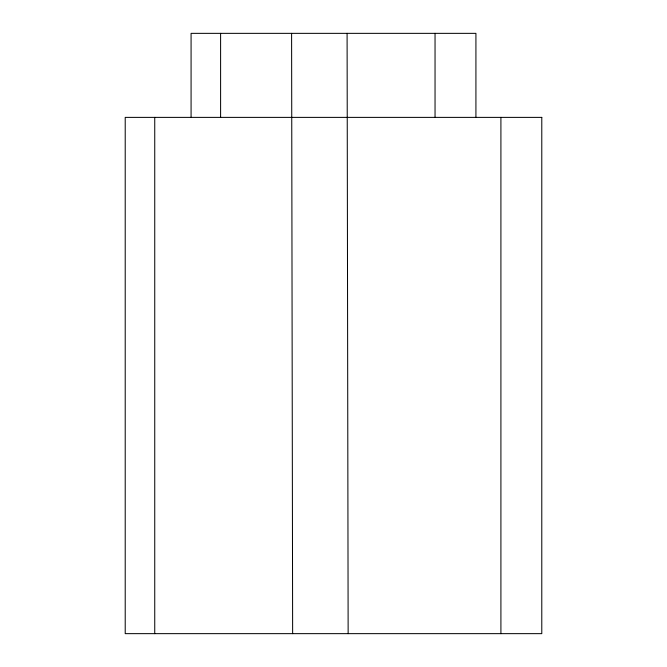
<?xml version="1.0" encoding="UTF-8"?>
<svg xmlns="http://www.w3.org/2000/svg" width="667" height="667" viewBox="0 0 667 667"><rect width="100%" height="100%" fill="white"/><g stroke="black" fill="none" stroke-linecap="round" stroke-linejoin="round"><path stroke-width="1" d="M347.09 33.35L348.141 633.65M291.596 33.35L292.638 633.65M500.909 117.384L500.909 633.65M475.921 117.384L475.921 33.35L191.079 33.35L191.079 117.384M435.042 33.35L435.042 117.384M220.602 33.35L220.602 117.384M154.744 117.384L154.744 633.65M541.787 117.384L125.213 117.384L125.213 633.65L541.787 633.65L541.787 117.384"/></g></svg>
